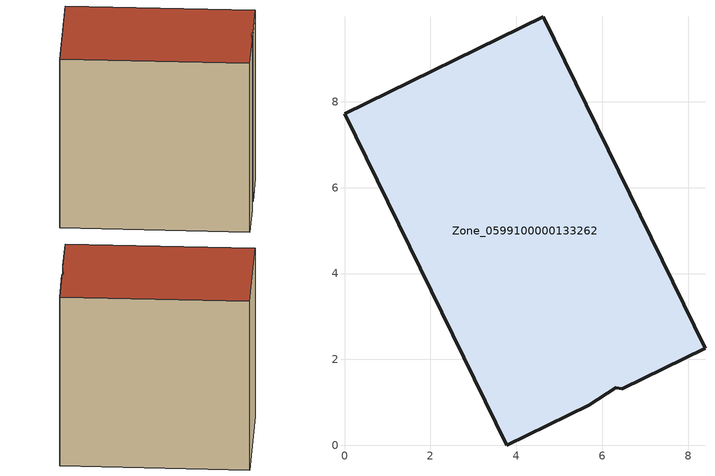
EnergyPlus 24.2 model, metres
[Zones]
Zone_0599100000133262
 floor ground (C_G): 5.68,0.93 3.77,0 0,7.72 4.62,9.98 8.39,2.26 6.46,1.32 6.32,1.34 z0
 wall outside (C_F): 3.77,0 5.68,0.93 6.32,1.34 6.46,1.32 8.39,2.26 4.62,9.98 0,7.72 3.77,0 z0:8.6
 roof outside (C_R): 6.32,1.34 6.46,1.32 8.39,2.26 4.62,9.98 0,7.72 3.77,0 5.68,0.93 z8.6
[BUILDING]
Pand.0599100000133262: North Axis=0; Terrain=City; Loads Convergence Tolerance Value=0.04; Temperature Convergence Tolerance Value=0.4; Solar Distribution=FullExterior; Maximum Number of Warmup Days=25; Minimum Number of Warmup Days=1
[Site:Location]
Rotterdam.The.Hague.AP_ZH_NLD Design_Conditions: Latitude=51.96; Longitude=4.45; Time Zone=1; Elevation=-4.5
[SITE:GROUNDTEMPERATURE:BUILDINGSURFACE]
18, 18, 18, 18, 18, 18, 18, 18, 18, 18, 18, 18
[MATERIAL] Thermal Absorptance=0.9; Solar Absorptance=0.7; Visible Absorptance=0.7
Name | Roughness | Thickness | Conductivity | Density | Specific Heat
G.TI.1946-1964 | MediumSmooth | 0.15 | 1 | 540 | 1210
F.TI.1946-1964 | Rough | 0.3 | 0.857143 | 1920 | 840
R.TI.1946-1964 | MediumRough | 0.2 | 0.277778 | 1500 | 1000
[CONSTRUCTION]
C_G: G.TI.1946-1964
C_F: F.TI.1946-1964
C_R: R.TI.1946-1964
[ZONE]
Zone_0599100000133262: Type=1; Multiplier=1; Ceiling Height=Autocalculate; Volume=Autocalculate; Floor Area=autocalculate; Part of Total Floor Area=Yes
[ZONEINFILTRATION:DESIGNFLOWRATE]
Infil_Zone_0599100000133262: Zone or ZoneList or Space or SpaceList=Zone_0599100000133262; Schedule=AlwaysOn; Design Flow Rate Calculation Method=Flow/Area; Flow Rate per Floor Area=0.003; Constant Term Coefficient=1; Temperature Term Coefficient=0; Velocity Term Coefficient=0; Velocity Squared Term Coefficient=0
[HVACTEMPLATE:ZONE:IDEALLOADSAIRSYSTEM]
Zone_0599100000133262: Maximum Heating Supply Air Temperature=50; Minimum Cooling Supply Air Temperature=13; Maximum Heating Supply Air Humidity Ratio=0.0156; Minimum Cooling Supply Air Humidity Ratio=0.0077; Heating Limit=NoLimit; Cooling Limit=NoLimit; Dehumidification Control Type=ConstantSensibleHeatRatio; Cooling Sensible Heat Ratio=0.7; Dehumidification Setpoint=60; Humidification Control Type=None; Humidification Setpoint=30; Outdoor Air Method=None; Outdoor Air Flow Rate per Person=0.00944; Outdoor Air Flow Rate per Zone Floor Area=0; Outdoor Air Flow Rate per Zone=0; Demand Controlled Ventilation Type=None; Outdoor Air Economizer Type=NoEconomizer; Heat Recovery Type=None; Sensible Heat Recovery Effectiveness=0.7; Latent Heat Recovery Effectiveness=0.65
[ZONECONTROL:THERMOSTAT]
ThermostatControl_Zone_0599100000133262: Zone or ZoneList=Zone_0599100000133262; Control Type Schedule=DualSetpointControlType; Control 1=Thermostat_Zone_0599100000133262; Temperature Difference Between Cutout And Setpoint=0
[THERMOSTATSETPOINT:DUALSETPOINT]
Thermostat_Zone_0599100000133262: Heating Setpoint Temperature Schedule=HeatingSetpoint_Zone_0599100000133262; Cooling Setpoint Temperature Schedule=CoolingSetpoint_Zone_0599100000133262
[SCHEDULE:COMPACT]
HeatingSetpoint_Zone_0599100000133262: Through: 12/31, For: AllDays, Until: 24:00, 21
CoolingSetpoint_Zone_0599100000133262: Through: 12/31, For: AllDays, Until: 24:00, 24
DualSetpointControlType: Through: 12/31, For: AllDays, Until: 24:00, 4
AlwaysOn: Through: 12/31, For: AllDays, Until: 24:00, 1
